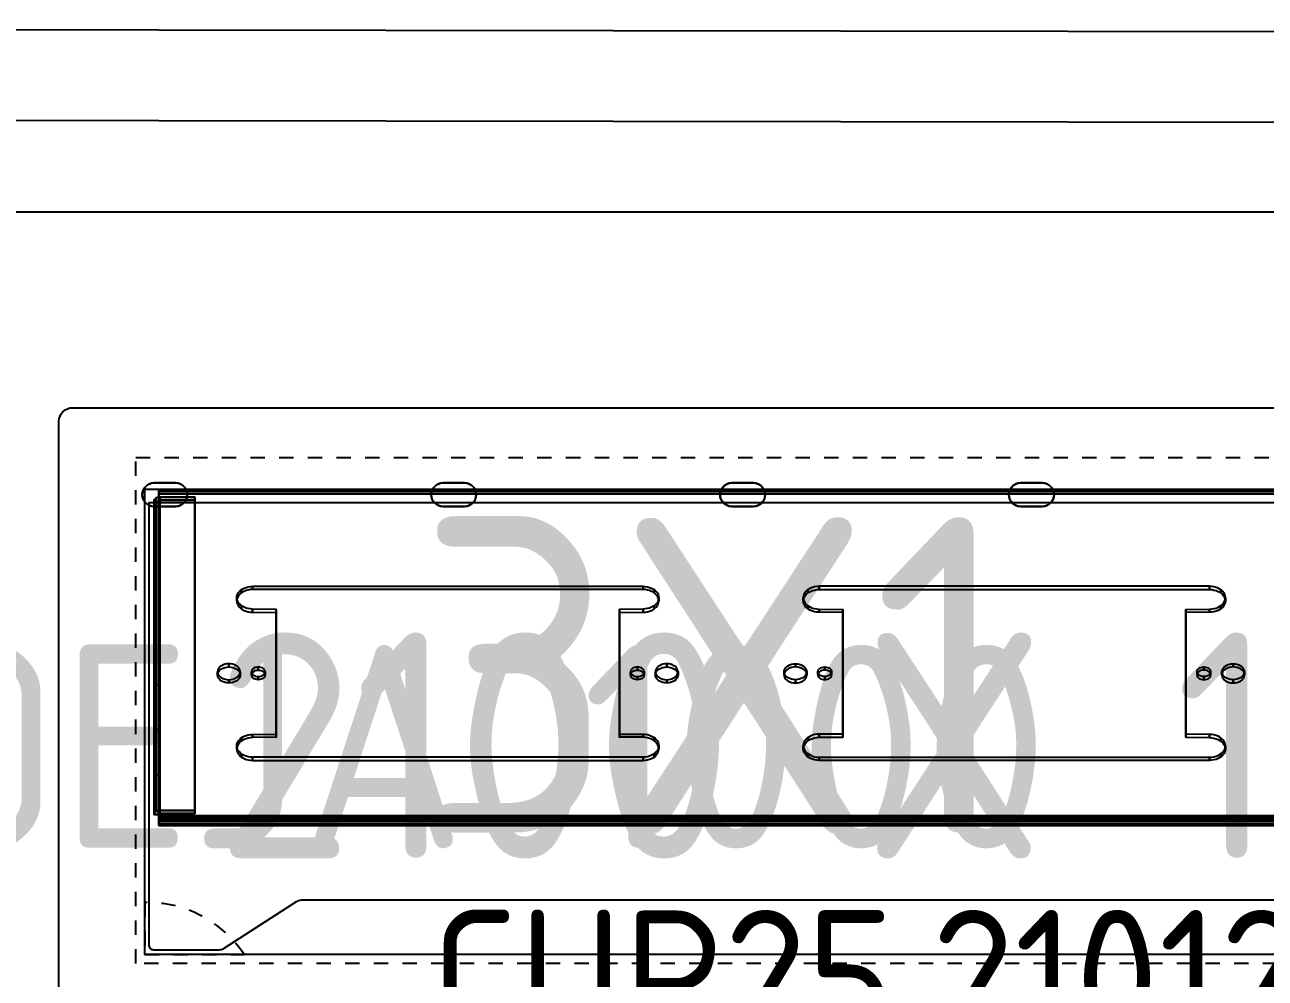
# Model space of a CAD drawing. Header units: millimetres. Extents: x 151130 to 215929, y 2134 to 34533.
# Drawn here: x 154037.4 to 154312.1, y 32433.3 to 32644.3 of the extents above; entities that cross this region are included whole.
import ezdxf

# ---------------------------------------------------------------- set-up
doc = ezdxf.new("R2010")
doc.units = ezdxf.units.MM
doc.linetypes.add('Dashed', pattern=[21.166667, 10.583333, -10.583333])
for name, color, linetype in [('caja doble', 7, 'Continuous'), ('MUEBLES', 8, 'Continuous'), ('OH CUBIERTA', 3, 'Continuous'), ('OH TEXTO', 1, 'Continuous'), ('OH!-Furniture', 7, 'Continuous'), ('OH!_LAM- A', 4, 'Continuous'), ('tapa caja elect doble', 7, 'Continuous')]:
    doc.layers.add(name, color=color, linetype=linetype)
doc.styles.get("Standard").update_dxf_attribs({"font": 'isocp2.shx'})

# ---------------------------------------------------------------- blocks, each defined once
blk = doc.blocks.new('CUR25.210120')
at = {"layer": 'OH TEXTO', "insert": (874.6, 626.51), "char_height": 50, "attachment_point": 1}
blk.add_mtext_dynamic_manual_height_columns('2100 X 1200', width=453.8263, gutter_width=12.5, heights=[0], dxfattribs=at)
at = {"layer": 'OH!_LAM- A', "insert": (922.28, 565.11), "char_height": 50, "width": 489.7613, "attachment_point": 1}
blk.add_mtext('{\\H0.6x;CUR25.210120.A}', dxfattribs=at)
blk = doc.blocks.new('1000 DOBLE')
at = {"layer": 'OH!-Furniture', "color": 2}
blk.add_lwpolyline([(2093.89, 613.22), (1093.89, 613.22), (1093.89, 368.2), (2093.89, 368.2)], close=True, dxfattribs=at)
at = {"layer": 'OH!-Furniture', "color": 2, "flags": 128}
for points in [[(1394.27, 548.12), (1393.71, 548.17), (1393.14, 548.36), (1392.67, 548.69), (1392.25, 549.11), (1391.92, 549.58), (1391.74, 550.14), (1391.69, 550.71), (1391.74, 551.27), (1391.92, 551.83), (1392.25, 552.3), (1392.67, 552.73), (1393.14, 553.05), (1393.71, 553.24), (1394.27, 553.29), (1399.06, 553.29), (1399.63, 553.24), (1400.19, 553.05), (1400.66, 552.73), (1401.08, 552.3), (1401.41, 551.83), (1401.6, 551.27), (1401.64, 550.71), (1401.6, 550.14), (1401.41, 549.58), (1401.08, 549.11), (1400.66, 548.69), (1400.19, 548.36), (1399.63, 548.17), (1399.06, 548.12)], [(1399.06, 553.29), (1394.27, 553.29), (1393.71, 553.24), (1393.14, 553.05), (1392.67, 552.73), (1392.25, 552.3), (1391.92, 551.83), (1391.74, 551.27), (1391.69, 550.71), (1391.74, 550.14), (1391.92, 549.58), (1392.25, 549.11), (1392.67, 548.69), (1393.14, 548.36), (1393.71, 548.17), (1394.27, 548.12), (1399.06, 548.12), (1399.63, 548.17), (1400.19, 548.36), (1400.66, 548.69), (1401.08, 549.11), (1401.41, 549.58), (1401.6, 550.14), (1401.64, 550.71), (1401.6, 551.27), (1401.41, 551.83), (1401.08, 552.3), (1400.66, 552.73), (1400.19, 553.05), (1399.63, 553.24)], [(1458.24, 548.12), (1457.67, 548.17), (1457.11, 548.36), (1456.64, 548.69), (1456.22, 549.11), (1455.89, 549.58), (1455.7, 550.14), (1455.65, 550.71), (1455.7, 551.27), (1455.89, 551.83), (1456.22, 552.3), (1456.64, 552.73), (1457.11, 553.05), (1457.67, 553.24), (1458.24, 553.29), (1463.03, 553.29), (1463.59, 553.24), (1464.15, 553.05), (1464.62, 552.73), (1465.05, 552.3), (1465.37, 551.83), (1465.56, 551.27), (1465.61, 550.71), (1465.56, 550.14), (1465.37, 549.58), (1465.05, 549.11), (1464.62, 548.69), (1464.15, 548.36), (1463.59, 548.17), (1463.03, 548.12)], [(1463.03, 553.29), (1458.24, 553.29), (1457.67, 553.24), (1457.11, 553.05), (1456.64, 552.73), (1456.22, 552.3), (1455.89, 551.83), (1455.7, 551.27), (1455.65, 550.71), (1455.7, 550.14), (1455.89, 549.58), (1456.22, 549.11), (1456.64, 548.69), (1457.11, 548.36), (1457.67, 548.17), (1458.24, 548.12), (1463.03, 548.12), (1463.59, 548.17), (1464.15, 548.36), (1464.62, 548.69), (1465.05, 549.11), (1465.37, 549.58), (1465.56, 550.14), (1465.61, 550.71), (1465.56, 551.27), (1465.37, 551.83), (1465.05, 552.3), (1464.62, 552.73), (1464.15, 553.05), (1463.59, 553.24)], [(1522.2, 548.12), (1521.64, 548.17), (1521.07, 548.36), (1520.6, 548.69), (1520.18, 549.11), (1519.85, 549.58), (1519.66, 550.14), (1519.62, 550.71), (1519.66, 551.27), (1519.85, 551.83), (1520.18, 552.3), (1520.6, 552.73), (1521.07, 553.05), (1521.64, 553.24), (1522.2, 553.29), (1526.99, 553.29), (1527.55, 553.24), (1528.12, 553.05), (1528.59, 552.73), (1529.01, 552.3), (1529.34, 551.83), (1529.53, 551.27), (1529.57, 550.71), (1529.53, 550.14), (1529.34, 549.58), (1529.01, 549.11), (1528.59, 548.69), (1528.12, 548.36), (1527.55, 548.17), (1526.99, 548.12)], [(1526.99, 553.29), (1522.2, 553.29), (1521.64, 553.24), (1521.07, 553.05), (1520.6, 552.73), (1520.18, 552.3), (1519.85, 551.83), (1519.66, 551.27), (1519.62, 550.71), (1519.66, 550.14), (1519.85, 549.58), (1520.18, 549.11), (1520.6, 548.69), (1521.07, 548.36), (1521.64, 548.17), (1522.2, 548.12), (1526.99, 548.12), (1527.55, 548.17), (1528.12, 548.36), (1528.59, 548.69), (1529.01, 549.11), (1529.34, 549.58), (1529.53, 550.14), (1529.57, 550.71), (1529.53, 551.27), (1529.34, 551.83), (1529.01, 552.3), (1528.59, 552.73), (1528.12, 553.05), (1527.55, 553.24)], [(1586.12, 548.12), (1585.56, 548.17), (1584.99, 548.36), (1584.52, 548.69), (1584.1, 549.11), (1583.77, 549.58), (1583.58, 550.14), (1583.54, 550.71), (1583.58, 551.27), (1583.77, 551.83), (1584.1, 552.3), (1584.52, 552.73), (1584.99, 553.05), (1585.56, 553.24), (1586.12, 553.29), (1590.96, 553.29), (1591.52, 553.24), (1592.08, 553.05), (1592.55, 552.73), (1592.98, 552.3), (1593.3, 551.83), (1593.49, 551.27), (1593.54, 550.71), (1593.49, 550.14), (1593.3, 549.58), (1592.98, 549.11), (1592.55, 548.69), (1592.08, 548.36), (1591.52, 548.17), (1590.96, 548.12)], [(1590.96, 553.29), (1586.12, 553.29), (1585.56, 553.24), (1584.99, 553.05), (1584.52, 552.73), (1584.1, 552.3), (1583.77, 551.83), (1583.58, 551.27), (1583.54, 550.71), (1583.58, 550.14), (1583.77, 549.58), (1584.1, 549.11), (1584.52, 548.69), (1584.99, 548.36), (1585.56, 548.17), (1586.12, 548.12), (1590.96, 548.12), (1591.52, 548.17), (1592.08, 548.36), (1592.55, 548.69), (1592.98, 549.11), (1593.3, 549.58), (1593.49, 550.14), (1593.54, 550.71), (1593.49, 551.27), (1593.3, 551.83), (1592.98, 552.3), (1592.55, 552.73), (1592.08, 553.05), (1591.52, 553.24)]]:
    blk.add_lwpolyline(points, close=True, dxfattribs=at)
at = {"layer": 'OH!-Furniture', "insert": (1233.08, 517.46), "char_height": 45, "attachment_point": 1}
blk.add_mtext_dynamic_manual_height_columns('{\\C1;BANDEJA 1000}', width=627.7096, gutter_width=12.5, heights=[0], dxfattribs=at)
blk = doc.blocks.new('3X1_P')
at = {"color": 3}
blk.add_lwpolyline([(205.17, 52.07, -0.414214), (202.17, 49.07), (68.17, 49.07, -0.414214), (65.17, 52.07), (65.17, 466.13, -0.41421), (68.17, 469.13), (202.17, 469.13, -0.414217), (205.17, 466.13)], format="xyb", close=True, dxfattribs=at)
at = {"color": 8, "linetype": 'Dashed', "ltscale": 0.3}
blk.add_lwpolyline([(194.17, 452.13), (194.17, 66.07), (82.17, 66.07), (82.17, 452.13)], close=True, dxfattribs=at)
at = {"color": 3}
blk.add_lwpolyline([(187.17, 450.13), (187.17, 68.07), (84.17, 68.07), (84.17, 450.13)], close=True, dxfattribs=at)
at = {"color": 8, "linetype": 'Dashed', "ltscale": 0.3}
blk.add_lwpolyline([(95.67, 450.13), (84.17, 450.13), (84.17, 428.13, 0.259571)], format="xyb", close=True, dxfattribs=at)
at = {"color": 1}
blk.add_lwpolyline([(184.17, 326.13), (184.17, 69.07), (86.17, 69.07, -0.414218), (85.17, 70.07), (85.17, 84.48, -0.144571), (85.49, 85.56), (95.85, 101.57, 0.144571), (96.17, 102.66), (96.17, 326.13), (96.17, 415.54, 0.144571), (95.85, 416.63), (85.49, 432.64, -0.144571), (85.17, 433.72), (85.17, 448.13, -0.414218), (86.17, 449.13), (184.17, 449.13)], format="xyb", close=True, dxfattribs=at)
at = {"layer": 'caja doble', "color": 8, "flags": 128}
for points in [[(112.7, 69.22), (112.74, 69.22), (112.87, 69.22), (113.06, 69.22), (113.33, 69.22), (113.63, 69.22), (113.95, 69.22), (113.95, 447), (113.63, 447), (113.33, 447), (113.06, 447), (112.87, 447), (112.74, 447), (112.7, 447)], [(113.95, 69.22), (113.63, 69.22), (113.33, 69.22), (113.06, 69.22), (112.87, 69.22), (112.74, 69.22), (112.7, 69.22), (112.7, 447), (112.7, 69.22), (113.7, 69.22), (113.7, 447), (112.7, 447), (112.74, 447), (112.87, 447), (113.06, 447), (113.33, 447), (113.63, 447), (113.95, 447)], [(113.7, 69.22), (112.7, 69.22), (112.7, 447), (113.7, 447)], [(113.06, 447), (113.06, 69.22)], [(113.95, 69.22), (113.83, 69.22), (113.73, 69.22), (113.7, 69.22), (113.7, 447), (113.73, 447), (113.83, 447), (113.95, 447)], [(113.7, 447), (113.7, 69.22), (113.73, 69.22), (113.83, 69.22), (113.95, 69.22), (113.95, 447), (113.83, 447), (113.73, 447)], [(113.77, 447), (113.77, 69.22)], [(113.95, 69.22), (113.95, 447), (114.27, 447), (114.57, 447), (114.84, 447), (114.84, 69.22), (186.81, 69.22), (186.81, 447), (186.81, 69.22), (114.84, 69.22), (114.57, 69.22), (114.27, 69.22)], [(113.95, 447), (114.13, 447)], [(114, 447), (114, 69.22)], [(114.05, 447), (114.05, 69.22)], [(114.09, 447), (114.09, 69.22)], [(114.13, 447), (114.13, 69.22)], [(114.13, 447), (186.1, 447), (186.1, 69.22), (114.13, 69.22)], [(114.2, 447), (114.2, 69.22)], [(114.43, 447), (114.43, 69.22)], [(114.64, 447), (114.64, 69.22)], [(114.84, 447), (114.84, 69.22)], [(186.1, 447), (186.16, 447)], [(186.15, 447), (186.15, 69.22)], [(187.07, 69.22), (187.07, 447)], [(146.03, 434), (146.34, 433.97), (146.64, 433.86), (146.92, 433.67), (147.17, 433.42), (147.39, 433.12), (147.57, 432.76), (147.7, 432.36), (147.78, 431.94), (147.8, 431.51), (147.78, 431.07), (147.7, 430.65), (147.57, 430.25), (147.39, 429.9), (147.17, 429.6), (146.92, 429.34), (146.64, 429.17), (146.34, 429.05), (146.03, 429.01), (145.73, 429.05), (145.43, 429.17), (145.16, 429.34), (144.89, 429.6), (144.68, 429.9), (144.51, 430.25), (144.38, 430.65), (144.3, 431.07), (144.27, 431.51), (144.3, 431.94), (144.38, 432.36), (144.51, 432.76), (144.68, 433.12), (144.89, 433.42), (145.16, 433.67), (145.43, 433.86), (145.73, 433.97), (146.03, 434)], [(146.03, 429.01), (145.73, 429.05), (145.43, 429.17), (145.16, 429.34), (144.89, 429.6), (144.68, 429.9), (144.51, 430.25), (144.38, 430.65), (144.3, 431.07), (144.27, 431.51), (144.3, 431.94), (144.38, 432.36), (144.51, 432.76), (144.68, 433.12), (144.89, 433.42), (145.16, 433.67), (145.43, 433.86), (145.73, 433.97), (146.03, 434), (146.34, 433.97), (146.64, 433.86), (146.92, 433.67), (147.17, 433.42), (147.39, 433.12), (147.57, 432.76), (147.7, 432.36), (147.78, 431.94), (147.8, 431.51), (147.78, 431.07), (147.7, 430.65), (147.57, 430.25), (147.39, 429.9), (147.17, 429.6), (146.92, 429.34), (146.64, 429.17), (146.34, 429.05), (146.03, 429.01)], [(146.74, 434), (146.44, 433.97), (146.14, 433.86), (145.86, 433.67), (145.61, 433.42), (145.39, 433.12), (145.22, 432.76), (145.09, 432.36), (145, 431.94), (144.98, 431.51), (145, 431.07), (145.09, 430.65), (145.22, 430.25), (145.39, 429.9), (145.61, 429.6), (145.86, 429.34), (146.14, 429.17), (146.44, 429.05), (146.74, 429.01), (147.05, 429.05), (147.35, 429.17), (147.62, 429.34), (147.88, 429.6), (148.09, 429.9), (148.27, 430.25), (148.4, 430.65), (148.49, 431.07), (148.51, 431.51), (148.49, 431.94), (148.4, 432.36), (148.27, 432.76), (148.09, 433.12), (147.88, 433.42), (147.62, 433.67), (147.35, 433.86), (147.05, 433.97), (146.74, 434)], [(146.74, 429.01), (147.05, 429.05), (147.35, 429.17), (147.62, 429.34), (147.88, 429.6), (148.09, 429.9), (148.27, 430.25), (148.4, 430.65), (148.49, 431.07), (148.51, 431.51), (148.49, 431.94), (148.4, 432.36), (148.27, 432.76), (148.09, 433.12), (147.88, 433.42), (147.62, 433.67), (147.35, 433.86), (147.05, 433.97), (146.74, 434), (146.44, 433.97), (146.14, 433.86), (145.86, 433.67), (145.61, 433.42), (145.39, 433.12), (145.22, 432.76), (145.09, 432.36), (145, 431.94), (144.98, 431.51), (145, 431.07), (145.09, 430.65), (145.22, 430.25), (145.39, 429.9), (145.61, 429.6), (145.86, 429.34), (146.14, 429.17), (146.44, 429.05), (146.74, 429.01)], [(146.74, 434), (146.03, 434)], [(144.98, 431.51), (144.27, 431.51)], [(148.51, 431.51), (147.8, 431.51)], [(159.9, 339.83), (159.94, 339.32), (160.02, 338.83), (160.14, 338.37), (160.32, 337.92), (160.53, 337.53), (160.79, 337.18), (161.07, 336.88), (161.38, 336.64), (161.72, 336.46), (162.07, 336.37), (162.43, 336.33), (162.79, 336.37), (163.13, 336.46), (163.46, 336.64), (163.78, 336.88), (164.07, 337.18), (164.32, 337.53), (164.53, 337.92), (164.7, 338.37), (164.83, 338.83), (164.92, 339.32), (164.95, 339.83), (164.95, 426.26), (164.92, 426.76), (164.83, 427.25), (164.7, 427.72), (164.53, 428.16), (164.32, 428.55), (164.07, 428.91), (163.78, 429.2), (163.46, 429.44), (163.13, 429.62), (162.79, 429.73), (162.43, 429.76), (162.07, 429.73), (161.72, 429.62), (161.38, 429.44), (161.07, 429.2), (160.79, 428.91), (160.53, 428.55), (160.32, 428.16), (160.14, 427.72), (160.02, 427.25), (159.94, 426.76), (159.9, 426.26), (159.83, 421.01), (132.25, 421.01), (132.18, 426.26), (132.14, 426.76), (132.06, 427.25), (131.92, 427.72), (131.76, 428.16), (131.54, 428.55), (131.28, 428.91), (130.99, 429.2), (130.68, 429.44), (130.34, 429.62), (130, 429.73), (129.65, 429.76), (129.29, 429.73), (128.94, 429.62), (128.61, 429.44), (128.3, 429.2), (128.01, 428.91), (127.76, 428.55), (127.54, 428.16), (127.36, 427.72), (127.23, 427.25), (127.16, 426.76), (127.12, 426.26), (127.12, 339.83), (127.16, 339.32), (127.24, 338.83), (127.39, 338.37), (127.57, 337.92), (127.78, 337.53), (128.03, 337.17), (128.33, 336.88), (128.64, 336.64), (128.98, 336.46), (129.33, 336.37), (129.69, 336.33), (130.04, 336.37), (130.39, 336.46), (130.73, 336.64), (131.05, 336.88), (131.34, 337.17), (131.59, 337.53), (131.82, 337.92), (132, 338.37), (132.13, 338.83), (132.21, 339.32), (132.25, 339.83), (132.25, 345.07), (159.83, 345.07)], [(132.25, 339.83), (132.25, 345.07), (159.83, 345.07), (159.9, 339.83), (159.94, 339.32), (160.02, 338.83), (160.14, 338.37), (160.32, 337.92), (160.53, 337.53), (160.79, 337.18), (161.07, 336.88), (161.38, 336.64), (161.72, 336.46), (162.07, 336.37), (162.43, 336.33), (162.79, 336.37), (163.13, 336.46), (163.46, 336.64), (163.78, 336.88), (164.07, 337.18), (164.32, 337.53), (164.53, 337.92), (164.7, 338.37), (164.83, 338.83), (164.92, 339.32), (164.95, 339.83), (164.95, 426.26), (164.92, 426.76), (164.83, 427.25), (164.7, 427.72), (164.53, 428.16), (164.32, 428.55), (164.07, 428.91), (163.78, 429.2), (163.46, 429.44), (163.13, 429.62), (162.79, 429.73), (162.43, 429.76), (162.07, 429.73), (161.72, 429.62), (161.38, 429.44), (161.07, 429.2), (160.79, 428.91), (160.53, 428.55), (160.32, 428.16), (160.14, 427.72), (160.02, 427.25), (159.94, 426.76), (159.9, 426.26), (159.83, 421.01), (132.25, 421.01), (132.18, 426.26), (132.14, 426.76), (132.06, 427.25), (131.92, 427.72), (131.76, 428.16), (131.54, 428.55), (131.28, 428.91), (130.99, 429.2), (130.68, 429.44), (130.34, 429.62), (130, 429.73), (129.65, 429.76), (129.29, 429.73), (128.94, 429.62), (128.61, 429.44), (128.3, 429.2), (128.01, 428.91), (127.76, 428.55), (127.54, 428.16), (127.36, 427.72), (127.23, 427.25), (127.16, 426.76), (127.12, 426.26), (127.12, 339.83), (127.16, 339.32), (127.24, 338.83), (127.39, 338.37), (127.57, 337.92), (127.78, 337.53), (128.03, 337.17), (128.33, 336.88), (128.64, 336.64), (128.98, 336.46), (129.33, 336.37), (129.69, 336.33), (130.04, 336.37), (130.39, 336.46), (130.73, 336.64), (131.05, 336.88), (131.34, 337.17), (131.59, 337.53), (131.82, 337.92), (132, 338.37), (132.13, 338.83), (132.21, 339.32)], [(127.83, 426.26), (127.87, 426.76), (127.95, 427.25), (128.07, 427.72), (128.25, 428.16), (128.46, 428.55), (128.72, 428.91), (129, 429.2), (129.31, 429.44), (129.65, 429.62), (130, 429.73), (130.36, 429.76), (130.7, 429.73), (131.05, 429.62), (131.39, 429.44), (131.71, 429.2), (131.98, 428.91), (132.25, 428.55), (132.46, 428.16), (132.63, 427.72), (132.76, 427.25), (132.85, 426.76), (132.88, 426.26), (132.95, 421.01), (160.53, 421.01), (160.61, 426.26), (160.64, 426.76), (160.73, 427.25), (160.85, 427.72), (161.03, 428.16), (161.24, 428.55), (161.49, 428.91), (161.78, 429.2), (162.09, 429.44), (162.43, 429.62), (162.77, 429.73), (163.13, 429.76), (163.49, 429.73), (163.84, 429.62), (164.18, 429.44), (164.49, 429.2), (164.77, 428.91), (165.03, 428.55), (165.24, 428.16), (165.41, 427.72), (165.54, 427.25), (165.62, 426.76), (165.66, 426.26), (165.66, 339.83), (165.62, 339.32), (165.54, 338.83), (165.41, 338.37), (165.24, 337.92), (165.03, 337.53), (164.77, 337.18), (164.49, 336.88), (164.18, 336.64), (163.84, 336.46), (163.49, 336.37), (163.13, 336.33), (162.77, 336.37), (162.43, 336.46), (162.09, 336.64), (161.78, 336.88), (161.49, 337.18), (161.24, 337.53), (161.03, 337.92), (160.85, 338.37), (160.73, 338.83), (160.64, 339.32), (160.61, 339.83), (160.53, 345.07), (132.95, 345.07), (132.95, 339.83), (132.92, 339.32), (132.83, 338.83), (132.7, 338.37), (132.52, 337.92), (132.3, 337.53), (132.04, 337.17), (131.76, 336.88), (131.43, 336.64), (131.1, 336.46), (130.75, 336.37), (130.39, 336.33), (130.03, 336.37), (129.69, 336.46), (129.35, 336.64), (129.04, 336.88), (128.74, 337.17), (128.49, 337.53), (128.27, 337.92), (128.09, 338.37), (127.95, 338.83), (127.87, 339.32), (127.83, 339.83)], [(127.83, 339.83), (127.83, 426.26), (127.87, 426.76), (127.95, 427.25), (128.07, 427.72), (128.25, 428.16), (128.46, 428.55), (128.72, 428.91), (129, 429.2), (129.31, 429.44), (129.65, 429.62), (130, 429.73), (130.36, 429.76), (130.7, 429.73), (131.05, 429.62), (131.39, 429.44), (131.71, 429.2), (131.98, 428.91), (132.25, 428.55), (132.46, 428.16), (132.63, 427.72), (132.76, 427.25), (132.85, 426.76), (132.88, 426.26), (132.95, 421.01), (160.53, 421.01), (160.61, 426.26), (160.64, 426.76), (160.73, 427.25), (160.85, 427.72), (161.03, 428.16), (161.24, 428.55), (161.49, 428.91), (161.78, 429.2), (162.09, 429.44), (162.43, 429.62), (162.77, 429.73), (163.13, 429.76), (163.49, 429.73), (163.84, 429.62), (164.18, 429.44), (164.49, 429.2), (164.77, 428.91), (165.03, 428.55), (165.24, 428.16), (165.41, 427.72), (165.54, 427.25), (165.62, 426.76), (165.66, 426.26), (165.66, 339.83), (165.62, 339.32), (165.54, 338.83), (165.41, 338.37), (165.24, 337.92), (165.03, 337.53), (164.77, 337.18), (164.49, 336.88), (164.18, 336.64), (163.84, 336.46), (163.49, 336.37), (163.13, 336.33), (162.77, 336.37), (162.43, 336.46), (162.09, 336.64), (161.78, 336.88), (161.49, 337.18), (161.24, 337.53), (161.03, 337.92), (160.85, 338.37), (160.73, 338.83), (160.64, 339.32), (160.61, 339.83), (160.53, 345.07), (132.95, 345.07), (132.95, 339.83), (132.92, 339.32), (132.83, 338.83), (132.7, 338.37), (132.52, 337.92), (132.3, 337.53), (132.04, 337.17), (131.76, 336.88), (131.43, 336.64), (131.1, 336.46), (130.75, 336.37), (130.39, 336.33), (130.03, 336.37), (129.69, 336.46), (129.35, 336.64), (129.04, 336.88), (128.74, 337.17), (128.49, 337.53), (128.27, 337.92), (128.09, 338.37), (127.95, 338.83), (127.87, 339.32)], [(128.58, 428.73), (127.88, 428.73)], [(130.36, 429.76), (129.65, 429.76)], [(132.13, 428.73), (131.42, 428.73)], [(146.74, 429.01), (146.03, 429.01)], [(161.36, 428.73), (160.65, 428.73)], [(163.13, 429.76), (162.43, 429.76)], [(164.91, 428.73), (164.2, 428.73)], [(127.83, 426.26), (127.12, 426.26)], [(132.88, 426.26), (132.18, 426.26)], [(146.03, 426.51), (146.27, 426.47), (146.5, 426.36), (146.7, 426.18), (146.87, 425.94), (146.99, 425.66), (147.07, 425.34), (147.1, 425.01), (147.07, 424.67), (146.99, 424.36), (146.87, 424.08), (146.7, 423.84), (146.5, 423.66), (146.27, 423.55), (146.03, 423.51), (145.8, 423.55), (145.58, 423.66), (145.37, 423.84), (145.21, 424.08), (145.09, 424.36), (145, 424.67), (144.98, 425.01), (145, 425.34), (145.09, 425.66), (145.21, 425.94), (145.37, 426.18), (145.58, 426.36), (145.8, 426.47), (146.03, 426.51)], [(146.03, 423.51), (145.8, 423.55), (145.58, 423.66), (145.37, 423.84), (145.21, 424.08), (145.09, 424.36), (145, 424.67), (144.98, 425.01), (145, 425.34), (145.09, 425.66), (145.21, 425.94), (145.37, 426.18), (145.58, 426.36), (145.8, 426.47), (146.03, 426.51), (146.27, 426.47), (146.5, 426.36), (146.7, 426.18), (146.87, 425.94), (146.99, 425.66), (147.07, 425.34), (147.1, 425.01), (147.07, 424.67), (146.99, 424.36), (146.87, 424.08), (146.7, 423.84), (146.5, 423.66), (146.27, 423.55), (146.03, 423.51)], [(146.74, 426.51), (146.51, 426.47), (146.28, 426.36), (146.08, 426.18), (145.91, 425.94), (145.79, 425.66), (145.71, 425.34), (145.68, 425.01), (145.71, 424.67), (145.79, 424.36), (145.91, 424.08), (146.08, 423.84), (146.28, 423.66), (146.51, 423.55), (146.74, 423.51), (146.98, 423.55), (147.21, 423.66), (147.41, 423.84), (147.58, 424.08), (147.7, 424.36), (147.78, 424.67), (147.8, 425.01), (147.78, 425.34), (147.7, 425.66), (147.58, 425.94), (147.41, 426.18), (147.21, 426.36), (146.98, 426.47), (146.74, 426.51)], [(146.74, 423.51), (146.98, 423.55), (147.21, 423.66), (147.41, 423.84), (147.58, 424.08), (147.7, 424.36), (147.78, 424.67), (147.8, 425.01), (147.78, 425.34), (147.7, 425.66), (147.58, 425.94), (147.41, 426.18), (147.21, 426.36), (146.98, 426.47), (146.74, 426.51), (146.51, 426.47), (146.28, 426.36), (146.08, 426.18), (145.91, 425.94), (145.79, 425.66), (145.71, 425.34), (145.68, 425.01), (145.71, 424.67), (145.79, 424.36), (145.91, 424.08), (146.08, 423.84), (146.28, 423.66), (146.51, 423.55), (146.74, 423.51)], [(146.74, 426.51), (146.03, 426.51)], [(160.61, 426.26), (159.9, 426.26)], [(165.66, 426.26), (164.95, 426.26)], [(145.68, 425.01), (144.98, 425.01)], [(146.74, 423.51), (146.03, 423.51)], [(147.8, 425.01), (147.1, 425.01)], [(132.95, 421.01), (132.25, 421.01)], [(160.53, 421.01), (159.83, 421.01)], [(132.95, 345.07), (132.25, 345.07)], [(160.53, 345.07), (159.83, 345.07)], [(146.03, 342.57), (146.27, 342.53), (146.5, 342.43), (146.7, 342.25), (146.87, 342.01), (146.99, 341.72), (147.07, 341.41), (147.1, 341.07), (147.07, 340.74), (146.99, 340.43), (146.87, 340.14), (146.7, 339.9), (146.5, 339.72), (146.27, 339.61), (146.03, 339.58), (145.8, 339.61), (145.58, 339.72), (145.37, 339.9), (145.21, 340.14), (145.09, 340.43), (145, 340.74), (144.98, 341.07), (145, 341.41), (145.09, 341.72), (145.21, 342.01), (145.37, 342.25), (145.58, 342.43), (145.8, 342.53), (146.03, 342.57)], [(146.03, 339.58), (145.8, 339.61), (145.58, 339.72), (145.37, 339.9), (145.21, 340.14), (145.09, 340.43), (145, 340.74), (144.98, 341.07), (145, 341.41), (145.09, 341.72), (145.21, 342.01), (145.37, 342.25), (145.58, 342.43), (145.8, 342.53), (146.03, 342.57), (146.27, 342.53), (146.5, 342.43), (146.7, 342.25), (146.87, 342.01), (146.99, 341.72), (147.07, 341.41), (147.1, 341.07), (147.07, 340.74), (146.99, 340.43), (146.87, 340.14), (146.7, 339.9), (146.5, 339.72), (146.27, 339.61), (146.03, 339.58)], [(145.68, 341.07), (144.98, 341.07)], [(146.74, 342.57), (146.51, 342.53), (146.28, 342.43), (146.08, 342.25), (145.91, 342.01), (145.79, 341.72), (145.71, 341.41), (145.68, 341.07), (145.71, 340.74), (145.79, 340.43), (145.91, 340.14), (146.08, 339.9), (146.28, 339.72), (146.51, 339.61), (146.74, 339.58), (146.98, 339.61), (147.21, 339.72), (147.41, 339.9), (147.58, 340.14), (147.7, 340.43), (147.78, 340.74), (147.8, 341.07), (147.78, 341.41), (147.7, 341.72), (147.58, 342.01), (147.41, 342.25), (147.21, 342.43), (146.98, 342.53), (146.74, 342.57)], [(146.74, 339.58), (146.98, 339.61), (147.21, 339.72), (147.41, 339.9), (147.58, 340.14), (147.7, 340.43), (147.78, 340.74), (147.8, 341.07), (147.78, 341.41), (147.7, 341.72), (147.58, 342.01), (147.41, 342.25), (147.21, 342.43), (146.98, 342.53), (146.74, 342.57), (146.51, 342.53), (146.28, 342.43), (146.08, 342.25), (145.91, 342.01), (145.79, 341.72), (145.71, 341.41), (145.68, 341.07), (145.71, 340.74), (145.79, 340.43), (145.91, 340.14), (146.08, 339.9), (146.28, 339.72), (146.51, 339.61), (146.74, 339.58)], [(146.74, 342.57), (146.03, 342.57)], [(147.8, 341.07), (147.1, 341.07)], [(127.83, 339.83), (127.12, 339.83)], [(132.95, 339.83), (132.25, 339.83)], [(146.74, 339.58), (146.03, 339.58)], [(160.61, 339.83), (159.9, 339.83)], [(165.66, 339.83), (164.95, 339.83)], [(128.61, 337.35), (127.9, 337.35)], [(130.39, 336.33), (129.69, 336.33)], [(132.18, 337.35), (131.47, 337.35)], [(146.03, 337.07), (146.34, 337.04), (146.64, 336.93), (146.92, 336.74), (147.17, 336.49), (147.39, 336.19), (147.57, 335.83), (147.7, 335.43), (147.78, 335.01), (147.8, 334.58), (147.78, 334.14), (147.7, 333.72), (147.57, 333.32), (147.39, 332.98), (147.17, 332.67), (146.92, 332.41), (146.64, 332.23), (146.34, 332.11), (146.03, 332.08), (145.73, 332.11), (145.43, 332.23), (145.16, 332.41), (144.89, 332.67), (144.68, 332.98), (144.51, 333.32), (144.38, 333.72), (144.3, 334.14), (144.27, 334.58), (144.3, 335.01), (144.38, 335.43), (144.51, 335.83), (144.68, 336.19), (144.89, 336.49), (145.16, 336.74), (145.43, 336.93), (145.73, 337.04), (146.03, 337.07)], [(146.03, 332.08), (145.73, 332.11), (145.43, 332.23), (145.16, 332.41), (144.89, 332.67), (144.68, 332.98), (144.51, 333.32), (144.38, 333.72), (144.3, 334.14), (144.27, 334.58), (144.3, 335.01), (144.38, 335.43), (144.51, 335.83), (144.68, 336.19), (144.89, 336.49), (145.16, 336.74), (145.43, 336.93), (145.73, 337.04), (146.03, 337.07), (146.34, 337.04), (146.64, 336.93), (146.92, 336.74), (147.17, 336.49), (147.39, 336.19), (147.57, 335.83), (147.7, 335.43), (147.78, 335.01), (147.8, 334.58), (147.78, 334.14), (147.7, 333.72), (147.57, 333.32), (147.39, 332.98), (147.17, 332.67), (146.92, 332.41), (146.64, 332.23), (146.34, 332.11), (146.03, 332.08)], [(146.74, 337.07), (146.44, 337.04), (146.14, 336.93), (145.86, 336.74), (145.61, 336.49), (145.39, 336.19), (145.22, 335.83), (145.09, 335.43), (145, 335.01), (144.98, 334.58), (145, 334.14), (145.09, 333.72), (145.22, 333.32), (145.39, 332.98), (145.61, 332.67), (145.86, 332.41), (146.14, 332.23), (146.44, 332.11), (146.74, 332.08), (147.05, 332.11), (147.35, 332.23), (147.62, 332.41), (147.88, 332.67), (148.09, 332.98), (148.27, 333.32), (148.4, 333.72), (148.49, 334.14), (148.51, 334.58), (148.49, 335.01), (148.4, 335.43), (148.27, 335.83), (148.09, 336.19), (147.88, 336.49), (147.62, 336.74), (147.35, 336.93), (147.05, 337.04), (146.74, 337.07)], [(146.74, 332.08), (147.05, 332.11), (147.35, 332.23), (147.62, 332.41), (147.88, 332.67), (148.09, 332.98), (148.27, 333.32), (148.4, 333.72), (148.49, 334.14), (148.51, 334.58), (148.49, 335.01), (148.4, 335.43), (148.27, 335.83), (148.09, 336.19), (147.88, 336.49), (147.62, 336.74), (147.35, 336.93), (147.05, 337.04), (146.74, 337.07), (146.44, 337.04), (146.14, 336.93), (145.86, 336.74), (145.61, 336.49), (145.39, 336.19), (145.22, 335.83), (145.09, 335.43), (145, 335.01), (144.98, 334.58), (145, 334.14), (145.09, 333.72), (145.22, 333.32), (145.39, 332.98), (145.61, 332.67), (145.86, 332.41), (146.14, 332.23), (146.44, 332.11), (146.74, 332.08)], [(146.74, 337.07), (146.03, 337.07)], [(161.36, 337.35), (160.65, 337.35)], [(163.13, 336.33), (162.43, 336.33)], [(164.91, 337.35), (164.2, 337.35)], [(144.98, 334.58), (144.27, 334.58)], [(148.51, 334.58), (147.8, 334.58)], [(146.74, 332.08), (146.03, 332.08)], [(146.03, 303.59), (146.34, 303.63), (146.64, 303.74), (146.92, 303.93), (147.17, 304.18), (147.39, 304.48), (147.57, 304.84), (147.7, 305.23), (147.78, 305.65), (147.8, 306.08), (147.78, 306.53), (147.7, 306.95), (147.57, 307.34), (147.39, 307.69), (147.17, 308), (146.92, 308.25), (146.64, 308.43), (146.34, 308.55), (146.03, 308.59), (145.73, 308.55), (145.43, 308.43), (145.16, 308.25), (144.89, 308), (144.68, 307.69), (144.51, 307.34), (144.38, 306.95), (144.3, 306.53), (144.27, 306.08), (144.3, 305.65), (144.38, 305.23), (144.51, 304.84), (144.68, 304.48), (144.89, 304.18), (145.16, 303.93), (145.43, 303.74), (145.73, 303.63), (146.03, 303.59)], [(146.03, 308.59), (145.73, 308.55), (145.43, 308.43), (145.16, 308.25), (144.89, 308), (144.68, 307.69), (144.51, 307.34), (144.38, 306.95), (144.3, 306.53), (144.27, 306.08), (144.3, 305.65), (144.38, 305.23), (144.51, 304.84), (144.68, 304.48), (144.89, 304.18), (145.16, 303.93), (145.43, 303.74), (145.73, 303.63), (146.03, 303.59), (146.34, 303.63), (146.64, 303.74), (146.92, 303.93), (147.17, 304.18), (147.39, 304.48), (147.57, 304.84), (147.7, 305.23), (147.78, 305.65), (147.8, 306.08), (147.78, 306.53), (147.7, 306.95), (147.57, 307.34), (147.39, 307.69), (147.17, 308), (146.92, 308.25), (146.64, 308.43), (146.34, 308.55), (146.03, 308.59)], [(146.74, 303.59), (146.44, 303.63), (146.14, 303.74), (145.86, 303.93), (145.61, 304.18), (145.39, 304.48), (145.22, 304.84), (145.09, 305.23), (145, 305.65), (144.98, 306.08), (145, 306.53), (145.09, 306.95), (145.22, 307.34), (145.39, 307.69), (145.61, 308), (145.86, 308.25), (146.14, 308.43), (146.44, 308.55), (146.74, 308.59), (147.05, 308.55), (147.35, 308.43), (147.62, 308.25), (147.88, 308), (148.09, 307.69), (148.27, 307.34), (148.4, 306.95), (148.49, 306.53), (148.51, 306.08), (148.49, 305.65), (148.4, 305.23), (148.27, 304.84), (148.09, 304.48), (147.88, 304.18), (147.62, 303.93), (147.35, 303.74), (147.05, 303.63), (146.74, 303.59)], [(146.74, 308.59), (147.05, 308.55), (147.35, 308.43), (147.62, 308.25), (147.88, 308), (148.09, 307.69), (148.27, 307.34), (148.4, 306.95), (148.49, 306.53), (148.51, 306.08), (148.49, 305.65), (148.4, 305.23), (148.27, 304.84), (148.09, 304.48), (147.88, 304.18), (147.62, 303.93), (147.35, 303.74), (147.05, 303.63), (146.74, 303.59), (146.44, 303.63), (146.14, 303.74), (145.86, 303.93), (145.61, 304.18), (145.39, 304.48), (145.22, 304.84), (145.09, 305.23), (145, 305.65), (144.98, 306.08), (145, 306.53), (145.09, 306.95), (145.22, 307.34), (145.39, 307.69), (145.61, 308), (145.86, 308.25), (146.14, 308.43), (146.44, 308.55), (146.74, 308.59)], [(146.74, 308.59), (146.03, 308.59)], [(144.98, 306.08), (144.27, 306.08)], [(148.51, 306.08), (147.8, 306.08)], [(132.18, 214.41), (132.14, 213.91), (132.06, 213.42), (131.92, 212.95), (131.76, 212.51), (131.54, 212.11), (131.28, 211.75), (130.99, 211.46), (130.68, 211.22), (130.34, 211.05), (130, 210.94), (129.65, 210.9), (129.29, 210.94), (128.94, 211.05), (128.61, 211.22), (128.3, 211.46), (128.01, 211.75), (127.76, 212.11), (127.54, 212.51), (127.36, 212.95), (127.23, 213.42), (127.16, 213.91), (127.12, 214.41), (127.12, 300.84), (127.16, 301.34), (127.24, 301.83), (127.39, 302.3), (127.57, 302.74), (127.78, 303.14), (128.03, 303.5), (128.33, 303.78), (128.64, 304.02), (128.98, 304.2), (129.33, 304.3), (129.69, 304.34), (130.04, 304.3), (130.39, 304.2), (130.73, 304.02), (131.05, 303.78), (131.34, 303.5), (131.59, 303.14), (131.82, 302.74), (132, 302.3), (132.13, 301.83), (132.21, 301.34), (132.25, 300.84), (132.25, 295.59), (159.83, 295.59), (159.9, 300.84), (159.94, 301.34), (160.02, 301.83), (160.14, 302.3), (160.32, 302.74), (160.53, 303.14), (160.79, 303.49), (161.07, 303.78), (161.38, 304.02), (161.72, 304.2), (162.07, 304.3), (162.43, 304.34), (162.79, 304.3), (163.13, 304.2), (163.46, 304.02), (163.78, 303.78), (164.07, 303.49), (164.32, 303.14), (164.53, 302.74), (164.7, 302.3), (164.83, 301.83), (164.92, 301.34), (164.95, 300.84), (164.95, 214.41), (164.92, 213.91), (164.83, 213.42), (164.7, 212.95), (164.53, 212.51), (164.32, 212.11), (164.07, 211.75), (163.78, 211.46), (163.46, 211.22), (163.13, 211.05), (162.79, 210.94), (162.43, 210.9), (162.07, 210.94), (161.72, 211.05), (161.38, 211.22), (161.07, 211.46), (160.79, 211.75), (160.53, 212.11), (160.32, 212.51), (160.14, 212.95), (160.02, 213.42), (159.94, 213.91), (159.9, 214.41), (159.83, 219.66), (132.25, 219.66)], [(127.12, 214.41), (127.12, 300.84), (127.16, 301.34), (127.24, 301.83), (127.39, 302.3), (127.57, 302.74), (127.78, 303.14), (128.03, 303.5), (128.33, 303.78), (128.64, 304.02), (128.98, 304.2), (129.33, 304.3), (129.69, 304.34), (130.04, 304.3), (130.39, 304.2), (130.73, 304.02), (131.05, 303.78), (131.34, 303.5), (131.59, 303.14), (131.82, 302.74), (132, 302.3), (132.13, 301.83), (132.21, 301.34), (132.25, 300.84), (132.25, 295.59), (159.83, 295.59), (159.9, 300.84), (159.94, 301.34), (160.02, 301.83), (160.14, 302.3), (160.32, 302.74), (160.53, 303.14), (160.79, 303.49), (161.07, 303.78), (161.38, 304.02), (161.72, 304.2), (162.07, 304.3), (162.43, 304.34), (162.79, 304.3), (163.13, 304.2), (163.46, 304.02), (163.78, 303.78), (164.07, 303.49), (164.32, 303.14), (164.53, 302.74), (164.7, 302.3), (164.83, 301.83), (164.92, 301.34), (164.95, 300.84), (164.95, 214.41), (164.92, 213.91), (164.83, 213.42), (164.7, 212.95), (164.53, 212.51), (164.32, 212.11), (164.07, 211.75), (163.78, 211.46), (163.46, 211.22), (163.13, 211.05), (162.79, 210.94), (162.43, 210.9), (162.07, 210.94), (161.72, 211.05), (161.38, 211.22), (161.07, 211.46), (160.79, 211.75), (160.53, 212.11), (160.32, 212.51), (160.14, 212.95), (160.02, 213.42), (159.94, 213.91), (159.9, 214.41), (159.83, 219.66), (132.25, 219.66), (132.18, 214.41), (132.14, 213.91), (132.06, 213.42), (131.92, 212.95), (131.76, 212.51), (131.54, 212.11), (131.28, 211.75), (130.99, 211.46), (130.68, 211.22), (130.34, 211.05), (130, 210.94), (129.65, 210.9), (129.29, 210.94), (128.94, 211.05), (128.61, 211.22), (128.3, 211.46), (128.01, 211.75), (127.76, 212.11), (127.54, 212.51), (127.36, 212.95), (127.23, 213.42), (127.16, 213.91)], [(127.83, 214.41), (127.87, 213.91), (127.95, 213.42), (128.07, 212.95), (128.25, 212.51), (128.46, 212.11), (128.72, 211.75), (129, 211.46), (129.31, 211.22), (129.65, 211.05), (130, 210.94), (130.36, 210.9), (130.7, 210.94), (131.05, 211.05), (131.39, 211.22), (131.71, 211.46), (131.98, 211.75), (132.25, 212.11), (132.46, 212.51), (132.63, 212.95), (132.76, 213.42), (132.85, 213.91), (132.88, 214.41), (132.95, 219.66), (160.53, 219.66), (160.61, 214.41), (160.64, 213.91), (160.73, 213.42), (160.85, 212.95), (161.03, 212.51), (161.24, 212.11), (161.49, 211.75), (161.78, 211.46), (162.09, 211.22), (162.43, 211.05), (162.77, 210.94), (163.13, 210.9), (163.49, 210.94), (163.84, 211.05), (164.18, 211.22), (164.49, 211.46), (164.77, 211.75), (165.03, 212.11), (165.24, 212.51), (165.41, 212.95), (165.54, 213.42), (165.62, 213.91), (165.66, 214.41), (165.66, 300.84), (165.62, 301.34), (165.54, 301.83), (165.41, 302.3), (165.24, 302.74), (165.03, 303.14), (164.77, 303.49), (164.49, 303.78), (164.18, 304.02), (163.84, 304.2), (163.49, 304.3), (163.13, 304.34), (162.77, 304.3), (162.43, 304.2), (162.09, 304.02), (161.78, 303.78), (161.49, 303.49), (161.24, 303.14), (161.03, 302.74), (160.85, 302.3), (160.73, 301.83), (160.64, 301.34), (160.61, 300.84), (160.53, 295.59), (132.95, 295.59), (132.95, 300.84), (132.92, 301.34), (132.83, 301.83), (132.7, 302.3), (132.52, 302.74), (132.3, 303.14), (132.04, 303.5), (131.76, 303.78), (131.43, 304.02), (131.1, 304.2), (130.75, 304.3), (130.39, 304.34), (130.03, 304.3), (129.69, 304.2), (129.35, 304.02), (129.04, 303.78), (128.74, 303.5), (128.49, 303.14), (128.27, 302.74), (128.09, 302.3), (127.95, 301.83), (127.87, 301.34), (127.83, 300.84)], [(132.88, 214.41), (132.95, 219.66), (160.53, 219.66), (160.61, 214.41), (160.64, 213.91), (160.73, 213.42), (160.85, 212.95), (161.03, 212.51), (161.24, 212.11), (161.49, 211.75), (161.78, 211.46), (162.09, 211.22), (162.43, 211.05), (162.77, 210.94), (163.13, 210.9), (163.49, 210.94), (163.84, 211.05), (164.18, 211.22), (164.49, 211.46), (164.77, 211.75), (165.03, 212.11), (165.24, 212.51), (165.41, 212.95), (165.54, 213.42), (165.62, 213.91), (165.66, 214.41), (165.66, 300.84), (165.62, 301.34), (165.54, 301.83), (165.41, 302.3), (165.24, 302.74), (165.03, 303.14), (164.77, 303.49), (164.49, 303.78), (164.18, 304.02), (163.84, 304.2), (163.49, 304.3), (163.13, 304.34), (162.77, 304.3), (162.43, 304.2), (162.09, 304.02), (161.78, 303.78), (161.49, 303.49), (161.24, 303.14), (161.03, 302.74), (160.85, 302.3), (160.73, 301.83), (160.64, 301.34), (160.61, 300.84), (160.53, 295.59), (132.95, 295.59), (132.95, 300.84), (132.92, 301.34), (132.83, 301.83), (132.7, 302.3), (132.52, 302.74), (132.3, 303.14), (132.04, 303.5), (131.76, 303.78), (131.43, 304.02), (131.1, 304.2), (130.75, 304.3), (130.39, 304.34), (130.03, 304.3), (129.69, 304.2), (129.35, 304.02), (129.04, 303.78), (128.74, 303.5), (128.49, 303.14), (128.27, 302.74), (128.09, 302.3), (127.95, 301.83), (127.87, 301.34), (127.83, 300.84), (127.83, 214.41), (127.87, 213.91), (127.95, 213.42), (128.07, 212.95), (128.25, 212.51), (128.46, 212.11), (128.72, 211.75), (129, 211.46), (129.31, 211.22), (129.65, 211.05), (130, 210.94), (130.36, 210.9), (130.7, 210.94), (131.05, 211.05), (131.39, 211.22), (131.71, 211.46), (131.98, 211.75), (132.25, 212.11), (132.46, 212.51), (132.63, 212.95), (132.76, 213.42), (132.85, 213.91)], [(128.61, 303.32), (127.9, 303.32)], [(130.39, 304.34), (129.69, 304.34)], [(132.18, 303.32), (131.47, 303.32)], [(146.74, 303.59), (146.03, 303.59)], [(161.36, 303.32), (160.65, 303.32)], [(163.13, 304.34), (162.43, 304.34)], [(164.91, 303.32), (164.2, 303.32)], [(127.83, 300.84), (127.12, 300.84)], [(132.95, 300.84), (132.25, 300.84)], [(146.03, 298.1), (146.27, 298.13), (146.5, 298.24), (146.7, 298.42), (146.87, 298.66), (146.99, 298.95), (147.07, 299.26), (147.1, 299.59), (147.07, 299.93), (146.99, 300.24), (146.87, 300.53), (146.7, 300.77), (146.5, 300.95), (146.27, 301.05), (146.03, 301.09), (145.8, 301.05), (145.58, 300.95), (145.37, 300.77), (145.21, 300.53), (145.09, 300.24), (145, 299.93), (144.98, 299.59), (145, 299.26), (145.09, 298.95), (145.21, 298.66), (145.37, 298.42), (145.58, 298.24), (145.8, 298.13), (146.03, 298.1)], [(146.03, 301.09), (145.8, 301.05), (145.58, 300.95), (145.37, 300.77), (145.21, 300.53), (145.09, 300.24), (145, 299.93), (144.98, 299.59), (145, 299.26), (145.09, 298.95), (145.21, 298.66), (145.37, 298.42), (145.58, 298.24), (145.8, 298.13), (146.03, 298.1), (146.27, 298.13), (146.5, 298.24), (146.7, 298.42), (146.87, 298.66), (146.99, 298.95), (147.07, 299.26), (147.1, 299.59), (147.07, 299.93), (146.99, 300.24), (146.87, 300.53), (146.7, 300.77), (146.5, 300.95), (146.27, 301.05), (146.03, 301.09)], [(145.68, 299.59), (144.98, 299.59)], [(146.74, 298.1), (146.51, 298.13), (146.28, 298.24), (146.08, 298.42), (145.91, 298.66), (145.79, 298.95), (145.71, 299.26), (145.68, 299.59), (145.71, 299.93), (145.79, 300.24), (145.91, 300.53), (146.08, 300.77), (146.28, 300.95), (146.51, 301.05), (146.74, 301.09), (146.98, 301.05), (147.21, 300.95), (147.41, 300.77), (147.58, 300.53), (147.7, 300.24), (147.78, 299.93), (147.8, 299.59), (147.78, 299.26), (147.7, 298.95), (147.58, 298.66), (147.41, 298.42), (147.21, 298.24), (146.98, 298.13), (146.74, 298.1)], [(146.74, 301.09), (146.98, 301.05), (147.21, 300.95), (147.41, 300.77), (147.58, 300.53), (147.7, 300.24), (147.78, 299.93), (147.8, 299.59), (147.78, 299.26), (147.7, 298.95), (147.58, 298.66), (147.41, 298.42), (147.21, 298.24), (146.98, 298.13), (146.74, 298.1), (146.51, 298.13), (146.28, 298.24), (146.08, 298.42), (145.91, 298.66), (145.79, 298.95), (145.71, 299.26), (145.68, 299.59), (145.71, 299.93), (145.79, 300.24), (145.91, 300.53), (146.08, 300.77), (146.28, 300.95), (146.51, 301.05), (146.74, 301.09)], [(146.74, 301.09), (146.03, 301.09)], [(147.8, 299.59), (147.1, 299.59)], [(160.61, 300.84), (159.9, 300.84)], [(165.66, 300.84), (164.95, 300.84)], [(146.74, 298.1), (146.03, 298.1)], [(132.95, 295.59), (132.25, 295.59)], [(160.53, 295.59), (159.83, 295.59)], [(132.95, 219.66), (132.25, 219.66)], [(146.03, 214.16), (146.27, 214.19), (146.5, 214.3), (146.7, 214.48), (146.87, 214.72), (146.99, 215.01), (147.07, 215.32), (147.1, 215.66), (147.07, 215.99), (146.99, 216.3), (146.87, 216.59), (146.7, 216.83), (146.5, 217.01), (146.27, 217.12), (146.03, 217.15), (145.8, 217.12), (145.58, 217.01), (145.37, 216.83), (145.21, 216.59), (145.09, 216.3), (145, 215.99), (144.98, 215.66), (145, 215.32), (145.09, 215.01), (145.21, 214.72), (145.37, 214.48), (145.58, 214.3), (145.8, 214.19), (146.03, 214.16)], [(146.03, 217.15), (145.8, 217.12), (145.58, 217.01), (145.37, 216.83), (145.21, 216.59), (145.09, 216.3), (145, 215.99), (144.98, 215.66), (145, 215.32), (145.09, 215.01), (145.21, 214.72), (145.37, 214.48), (145.58, 214.3), (145.8, 214.19), (146.03, 214.16), (146.27, 214.19), (146.5, 214.3), (146.7, 214.48), (146.87, 214.72), (146.99, 215.01), (147.07, 215.32), (147.1, 215.66), (147.07, 215.99), (146.99, 216.3), (146.87, 216.59), (146.7, 216.83), (146.5, 217.01), (146.27, 217.12), (146.03, 217.15)], [(146.74, 214.16), (146.51, 214.19), (146.28, 214.3), (146.08, 214.48), (145.91, 214.72), (145.79, 215.01), (145.71, 215.32), (145.68, 215.66), (145.71, 215.99), (145.79, 216.3), (145.91, 216.59), (146.08, 216.83), (146.28, 217.01), (146.51, 217.12), (146.74, 217.15), (146.98, 217.12), (147.21, 217.01), (147.41, 216.83), (147.58, 216.59), (147.7, 216.3), (147.78, 215.99), (147.8, 215.66), (147.78, 215.32), (147.7, 215.01), (147.58, 214.72), (147.41, 214.48), (147.21, 214.3), (146.98, 214.19), (146.74, 214.16)], [(146.74, 217.15), (146.98, 217.12), (147.21, 217.01), (147.41, 216.83), (147.58, 216.59), (147.7, 216.3), (147.78, 215.99), (147.8, 215.66), (147.78, 215.32), (147.7, 215.01), (147.58, 214.72), (147.41, 214.48), (147.21, 214.3), (146.98, 214.19), (146.74, 214.16), (146.51, 214.19), (146.28, 214.3), (146.08, 214.48), (145.91, 214.72), (145.79, 215.01), (145.71, 215.32), (145.68, 215.66), (145.71, 215.99), (145.79, 216.3), (145.91, 216.59), (146.08, 216.83), (146.28, 217.01), (146.51, 217.12), (146.74, 217.15)], [(146.74, 217.15), (146.03, 217.15)], [(160.53, 219.66), (159.83, 219.66)], [(127.83, 214.41), (127.12, 214.41)], [(132.88, 214.41), (132.18, 214.41)], [(145.68, 215.66), (144.98, 215.66)], [(147.8, 215.66), (147.1, 215.66)], [(160.61, 214.41), (159.9, 214.41)], [(165.66, 214.41), (164.95, 214.41)], [(128.58, 211.93), (127.88, 211.93)], [(132.13, 211.93), (131.42, 211.93)], [(146.03, 206.66), (146.34, 206.7), (146.64, 206.81), (146.92, 207), (147.17, 207.25), (147.39, 207.55), (147.57, 207.91), (147.7, 208.3), (147.78, 208.72), (147.8, 209.15), (147.78, 209.6), (147.7, 210.02), (147.57, 210.41), (147.39, 210.77), (147.17, 211.07), (146.92, 211.32), (146.64, 211.5), (146.34, 211.62), (146.03, 211.66), (145.73, 211.62), (145.43, 211.5), (145.16, 211.32), (144.89, 211.07), (144.68, 210.77), (144.51, 210.41), (144.38, 210.02), (144.3, 209.6), (144.27, 209.15), (144.3, 208.72), (144.38, 208.3), (144.51, 207.91), (144.68, 207.55), (144.89, 207.25), (145.16, 207), (145.43, 206.81), (145.73, 206.7), (146.03, 206.66)], [(146.03, 211.66), (145.73, 211.62), (145.43, 211.5), (145.16, 211.32), (144.89, 211.07), (144.68, 210.77), (144.51, 210.41), (144.38, 210.02), (144.3, 209.6), (144.27, 209.15), (144.3, 208.72), (144.38, 208.3), (144.51, 207.91), (144.68, 207.55), (144.89, 207.25), (145.16, 207), (145.43, 206.81), (145.73, 206.7), (146.03, 206.66), (146.34, 206.7), (146.64, 206.81), (146.92, 207), (147.17, 207.25), (147.39, 207.55), (147.57, 207.91), (147.7, 208.3), (147.78, 208.72), (147.8, 209.15), (147.78, 209.6), (147.7, 210.02), (147.57, 210.41), (147.39, 210.77), (147.17, 211.07), (146.92, 211.32), (146.64, 211.5), (146.34, 211.62), (146.03, 211.66)], [(146.74, 206.66), (146.44, 206.7), (146.14, 206.81), (145.86, 207), (145.61, 207.25), (145.39, 207.55), (145.22, 207.91), (145.09, 208.3), (145, 208.72), (144.98, 209.15), (145, 209.6), (145.09, 210.02), (145.22, 210.41), (145.39, 210.77), (145.61, 211.07), (145.86, 211.32), (146.14, 211.5), (146.44, 211.62), (146.74, 211.66), (147.05, 211.62), (147.35, 211.5), (147.62, 211.32), (147.88, 211.07), (148.09, 210.77), (148.27, 210.41), (148.4, 210.02), (148.49, 209.6), (148.51, 209.15), (148.49, 208.72), (148.4, 208.3), (148.27, 207.91), (148.09, 207.55), (147.88, 207.25), (147.62, 207), (147.35, 206.81), (147.05, 206.7), (146.74, 206.66)], [(146.74, 211.66), (147.05, 211.62), (147.35, 211.5), (147.62, 211.32), (147.88, 211.07), (148.09, 210.77), (148.27, 210.41), (148.4, 210.02), (148.49, 209.6), (148.51, 209.15), (148.49, 208.72), (148.4, 208.3), (148.27, 207.91), (148.09, 207.55), (147.88, 207.25), (147.62, 207), (147.35, 206.81), (147.05, 206.7), (146.74, 206.66), (146.44, 206.7), (146.14, 206.81), (145.86, 207), (145.61, 207.25), (145.39, 207.55), (145.22, 207.91), (145.09, 208.3), (145, 208.72), (144.98, 209.15), (145, 209.6), (145.09, 210.02), (145.22, 210.41), (145.39, 210.77), (145.61, 211.07), (145.86, 211.32), (146.14, 211.5), (146.44, 211.62), (146.74, 211.66)], [(146.74, 214.16), (146.03, 214.16)], [(146.74, 211.66), (146.03, 211.66)], [(161.36, 211.93), (160.65, 211.93)], [(164.91, 211.93), (164.2, 211.93)], [(130.36, 210.9), (129.65, 210.9)], [(144.98, 209.15), (144.27, 209.15)], [(148.51, 209.15), (147.8, 209.15)], [(163.13, 210.9), (162.43, 210.9)], [(146.74, 206.66), (146.03, 206.66)]]:
    blk.add_lwpolyline(points, close=True, dxfattribs=at)
for points in [[(186.81, 69.22), (186.81, 447), (114.84, 447), (114.57, 447), (114.27, 447), (113.95, 447), (113.95, 69.22)], [(113.95, 69.22), (114.27, 69.22), (114.57, 69.22), (114.84, 69.22), (114.84, 447), (186.81, 447), (187, 447), (187.13, 447), (187.17, 447), (187.17, 69.22)], [(114.13, 447), (114.13, 69.22), (186.1, 69.22), (186.1, 447), (186.1, 69.22), (186.16, 69.22)], [(114.13, 447), (186.1, 447)], [(186.17, 69.22), (186.17, 447)], [(187.13, 447), (187, 447), (186.81, 447)]]:
    blk.add_lwpolyline(points, dxfattribs=at)
at = {"layer": 'tapa caja elect doble', "color": 8, "flags": 128}
for points in [[(184.5, 448.08), (115.18, 448.08)], [(116.07, 446.83), (116.05, 447.07), (116, 447.31), (115.92, 447.53), (115.81, 447.71), (115.68, 447.87), (115.52, 447.98), (115.35, 448.06), (115.18, 448.08), (115.35, 448.06), (115.52, 447.98), (115.68, 447.87), (115.81, 447.71), (115.92, 447.53), (116, 447.31), (116.05, 447.07)], [(115.18, 447.08), (115.18, 448.08), (115.18, 447.08)], [(185.13, 447.71), (115.81, 447.71)], [(133.95, 448.08), (133.95, 447.08)], [(185.39, 446.83), (185.37, 447.07), (185.32, 447.31), (185.24, 447.53), (185.13, 447.71), (185, 447.87), (184.85, 447.98), (184.68, 448.06), (184.5, 448.08), (184.68, 448.06), (184.85, 447.98), (185, 447.87), (185.13, 447.71), (185.24, 447.53), (185.32, 447.31), (185.37, 447.07)], [(115.18, 447.08), (115.19, 447.08), (115.2, 447.08), (115.19, 447.08)], [(184.68, 446.83), (115.36, 446.83), (115.36, 439.09), (184.68, 439.09), (185.39, 439.09), (116.07, 439.09), (115.36, 439.09), (115.36, 446.83), (115.35, 446.93), (115.31, 447.01), (115.25, 447.07), (115.18, 447.08), (115.25, 447.07), (115.31, 447.01), (115.35, 446.93), (115.36, 446.83)], [(115.18, 447.08), (115.2, 447.08)], [(184.63, 447.01), (115.31, 447.01)], [(116.07, 439.09), (116.07, 446.83), (185.39, 446.83), (116.07, 446.83)], [(123.95, 447.08), (123.97, 447.08), (124.05, 447.08), (124.18, 447.08), (124.36, 447.08), (124.58, 447.08), (124.85, 447.08), (125.17, 447.08), (125.54, 447.08), (125.94, 447.08), (126.39, 447.08), (126.88, 447.08), (127.4, 447.08), (127.96, 447.08), (128.54, 447.08), (129.16, 447.08), (129.79, 447.08), (130.45, 447.08), (131.13, 447.08), (131.82, 447.08), (132.52, 447.08), (133.24, 447.08), (133.95, 447.08), (134.66, 447.08), (135.37, 447.08), (136.08, 447.08), (136.77, 447.08), (137.44, 447.08), (138.1, 447.08), (138.74, 447.08), (139.36, 447.08), (139.94, 447.08), (140.49, 447.08), (141.02, 447.08), (141.5, 447.08), (141.95, 447.08), (142.36, 447.08), (142.72, 447.08), (143.04, 447.08), (143.32, 447.08), (143.54, 447.08), (143.72, 447.08), (143.85, 447.08), (143.92, 447.08), (143.95, 447.08), (143.92, 447.08), (143.85, 447.08), (143.72, 447.08), (143.54, 447.08), (143.32, 447.08), (143.04, 447.08), (142.72, 447.08), (142.36, 447.08), (141.95, 447.08), (141.5, 447.08), (141.02, 447.08), (140.49, 447.08), (139.94, 447.08), (139.36, 447.08), (138.74, 447.08), (138.1, 447.08), (137.44, 447.08), (136.77, 447.08), (136.08, 447.08), (135.37, 447.08), (134.66, 447.08), (133.95, 447.08), (133.24, 447.08), (132.52, 447.08), (131.82, 447.08), (131.13, 447.08), (130.45, 447.08), (129.79, 447.08), (129.16, 447.08), (128.54, 447.08), (127.96, 447.08), (127.4, 447.08), (126.88, 447.08), (126.39, 447.08), (125.94, 447.08), (125.54, 447.08), (125.17, 447.08), (124.85, 447.08), (124.58, 447.08), (124.36, 447.08), (124.18, 447.08), (124.05, 447.08), (123.97, 447.08), (123.95, 447.08)], [(184.68, 446.83), (184.67, 446.93), (184.63, 447.01), (184.58, 447.07), (184.5, 447.08), (184.58, 447.07), (184.63, 447.01), (184.67, 446.93)], [(184.68, 439.09), (184.68, 446.83)], [(185.39, 446.83), (185.39, 439.09)], [(116.07, 439.09), (185.39, 439.09), (184.68, 439.09), (115.36, 439.09), (116.07, 439.09)]]:
    blk.add_lwpolyline(points, close=True, dxfattribs=at)
for points in [[(184.5, 448.08), (184.5, 447.08), (115.2, 447.08), (184.5, 447.08)], [(143.95, 448.08), (143.92, 448.08), (143.85, 448.08), (143.72, 448.08), (143.54, 448.08), (143.32, 448.08), (143.04, 448.08), (142.72, 448.08), (142.36, 448.08), (141.95, 448.08), (141.5, 448.08), (141.02, 448.08), (140.49, 448.08), (139.94, 448.08), (139.36, 448.08), (138.74, 448.08), (138.1, 448.08), (137.44, 448.08), (136.77, 448.08), (136.08, 448.08), (135.37, 448.08), (134.66, 448.08), (133.95, 448.08), (133.24, 448.08), (132.52, 448.08), (131.82, 448.08), (131.13, 448.08), (130.45, 448.08), (129.79, 448.08), (129.16, 448.08), (128.54, 448.08), (127.96, 448.08), (127.4, 448.08), (126.88, 448.08), (126.39, 448.08), (125.94, 448.08), (125.54, 448.08), (125.17, 448.08), (124.85, 448.08), (124.58, 448.08), (124.36, 448.08), (124.18, 448.08), (124.05, 448.08), (123.97, 448.08), (123.95, 448.08), (123.95, 447.08)], [(123.97, 448.08), (124.05, 448.08), (124.18, 448.08), (124.36, 448.08), (124.58, 448.08), (124.85, 448.08), (125.17, 448.08), (125.54, 448.08), (125.94, 448.08), (126.39, 448.08), (126.88, 448.08), (127.4, 448.08), (127.96, 448.08), (128.54, 448.08), (129.16, 448.08), (129.79, 448.08), (130.45, 448.08), (131.13, 448.08), (131.82, 448.08), (132.52, 448.08), (133.24, 448.08), (133.95, 448.08), (134.66, 448.08), (135.37, 448.08), (136.08, 448.08), (136.77, 448.08), (137.44, 448.08), (138.1, 448.08), (138.74, 448.08), (139.36, 448.08), (139.94, 448.08), (140.49, 448.08), (141.02, 448.08), (141.5, 448.08), (141.95, 448.08), (142.36, 448.08), (142.72, 448.08), (143.04, 448.08), (143.32, 448.08), (143.54, 448.08), (143.72, 448.08), (143.85, 448.08), (143.92, 448.08), (143.95, 448.08), (143.95, 447.08)]]:
    blk.add_lwpolyline(points, dxfattribs=at)
at = {"color": 1, "insert": (180.94, 257.63), "char_height": 70, "attachment_point": 3, "rotation": 270}
blk.add_mtext_dynamic_manual_height_columns('3X1', width=1.3053, gutter_width=12.5, heights=[0], dxfattribs=at)
blk = doc.blocks.new('MR12')
at = {"layer": 'MUEBLES'}
blk.add_lwpolyline([(-4143, -459.04), (-2130.5, -462), (-2130.5, -442), (-4143, -439.04)], close=True, dxfattribs=at)
at = {"layer": 'OH CUBIERTA'}
blk.add_blockref('CUR25.210120', (-4200, -1200), dxfattribs=at)
at = {"layer": 'OH!-Furniture'}
blk.add_blockref('1000 DOBLE', (-4733.27, -1093.71), dxfattribs=at)
at = {"layer": 'OH!-Furniture', "rotation": 90}
blk.add_blockref('3X1_P', (-2890.9, -728.93), dxfattribs=at)

msp = doc.modelspace()

# ---------------------------------------------------------------- block references
at = {"color": 5}
msp.add_blockref('MR12', (157405.04, 33083.3), dxfattribs=at)

doc.saveas('drawing.dxf')
